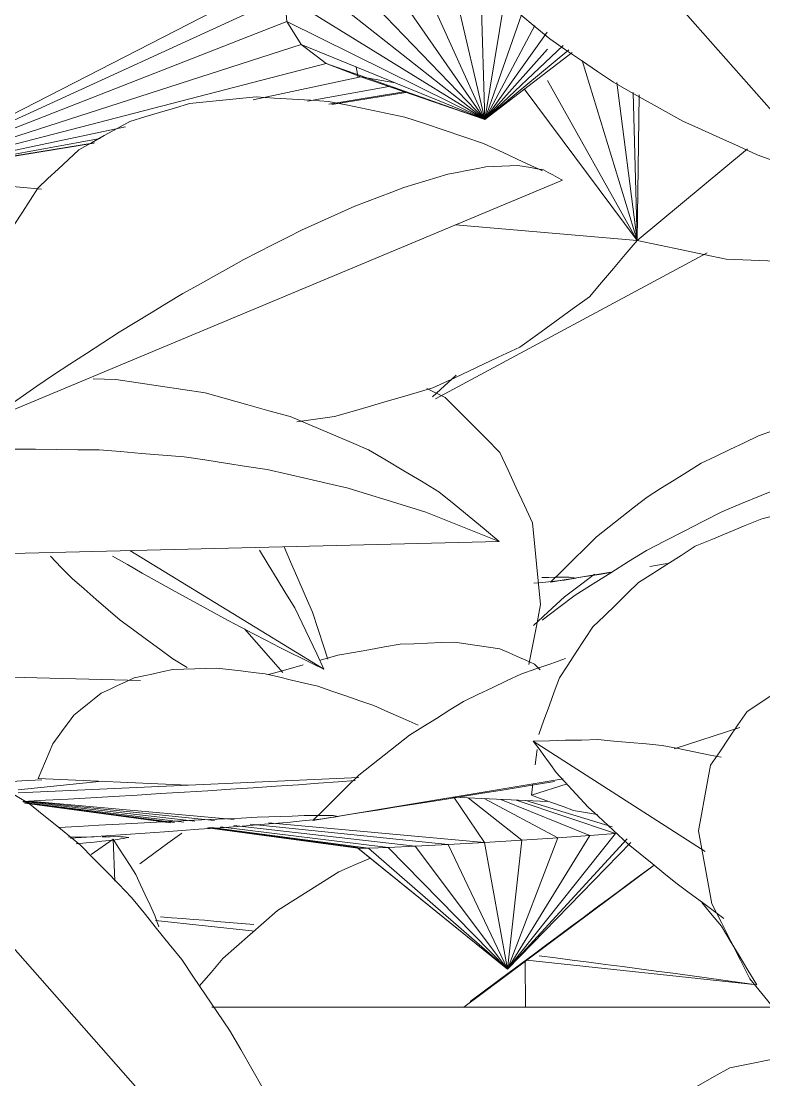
# Model space of a CAD drawing. Header units: metres. Extents: x 13.9 to 26.7, y -0.2 to 3.2.
# Drawn here: x 20.6943 to 20.7378, y 2.6385 to 2.7005 of the extents above; entities that cross this region are included whole.
import ezdxf

# ---------------------------------------------------------------- set-up
doc = ezdxf.new("R2010")
doc.units = ezdxf.units.M
for name, color, linetype, lineweight in [('Importações nas famílias', 10, 'Continuous', 5), ('Quadro estrutural', 7, 'Continuous', 5), ('Vegetação', 7, 'Continuous', 5)]:
    doc.layers.add(name, color=color, linetype=linetype, lineweight=lineweight)

# ---------------------------------------------------------------- blocks, each defined once
blk = doc.blocks.new('Tram - Tram-3151187-Corte 1')
at = {"layer": 'Quadro estrutural', "color": 10}
blk.add_line((20.73841, 2.642776), (20.705486, 2.642776), dxfattribs=at)
blk = doc.blocks.new('Planta_pergolado_12200 - plantas pergolado_skp_Component_12-V3753-Corte 1')
at = {"layer": 'Importações nas famílias'}
for p, q in [((20.756232, 2.672697), (20.757075, 2.672838)), ((20.757051, 2.67291), (20.756237, 2.672775)), ((20.731119, 2.668588), (20.732129, 2.668749)), ((20.728842, 2.668247), (20.7266, 2.667877)), ((20.726344, 2.667834), (20.725309, 2.667663))]:
    blk.add_line(p, q, dxfattribs=at)
at = {"layer": 'Importações nas famílias', "flags": 128}
for points in [[(20.747313, 2.678542), (20.746417, 2.678445), (20.745499, 2.678347), (20.744581, 2.678248)], [(20.744581, 2.678248), (20.74368, 2.678046), (20.742779, 2.677844), (20.741877, 2.677642), (20.740976, 2.67744)], [(20.740976, 2.67744), (20.740102, 2.677137), (20.739227, 2.676833), (20.738353, 2.67653), (20.737478, 2.676227)], [(20.737478, 2.676227), (20.73664, 2.675826), (20.735802, 2.675425), (20.734964, 2.675024), (20.734127, 2.674623)], [(20.734127, 2.674623), (20.733334, 2.674129), (20.732542, 2.673634), (20.73175, 2.67314), (20.730958, 2.672646)], [(20.730958, 2.672646), (20.730221, 2.672064), (20.729483, 2.671482), (20.728746, 2.670899), (20.728008, 2.670317)], [(20.728008, 2.670317), (20.727333, 2.669654), (20.726659, 2.66899), (20.725984, 2.668327), (20.725309, 2.667663)], [(20.725309, 2.667663), (20.726257, 2.667814), (20.727205, 2.667964), (20.728153, 2.668115), (20.728842, 2.668224)]]:
    blk.add_lwpolyline(points, dxfattribs=at)
blk = doc.blocks.new('Planta_pergolado_12200 - plantas pergolado_skp_Component_17-V3755-Corte 1')
at = {"layer": 'Importações nas famílias', "flags": 128}
for points in [[(20.724795, 2.667938), (20.725199, 2.667942), (20.725603, 2.667947), (20.726008, 2.667951), (20.726412, 2.667955)], [(20.726789, 2.667891), (20.726566, 2.667856), (20.726344, 2.667821), (20.726122, 2.667786), (20.725899, 2.66775)], [(20.726412, 2.667955), (20.726506, 2.667939), (20.7266, 2.667923), (20.726695, 2.667907), (20.726789, 2.667891)], [(20.725899, 2.66775), (20.725375, 2.667699), (20.724852, 2.667647), (20.724328, 2.667595)]]:
    blk.add_lwpolyline(points, dxfattribs=at)
blk = doc.blocks.new('Planta_pergolado_12200 - plantas pergolado_skp_Component_16-V3756-Corte 1')
for name in ['Planta_pergolado_12200 - plantas pergolado_skp_Component_12-V3753-Corte 1', 'Planta_pergolado_12200 - plantas pergolado_skp_Component_17-V3755-Corte 1']:
    blk.add_blockref(name, (0, 0))
blk = doc.blocks.new('Planta_pergolado_12200 - plantas pergolado_skp_-V3794-Corte 1')
blk.add_blockref('Planta_pergolado_12200 - plantas pergolado_skp_Component_16-V3756-Corte 1', (0, 0))
blk = doc.blocks.new('Planta_pergolado_12200 - plantas pergolado_skp_Component_12-V3892-Corte 1')
at = {"layer": 'Importações nas famílias'}
blk.add_line((20.720231, 2.642776), (20.73138, 2.651089), dxfattribs=at)
at = {"layer": 'Importações nas famílias', "flags": 128}
for points in [[(20.714773, 2.651502), (20.713908, 2.651127), (20.712931, 2.650704)], [(20.712931, 2.650704), (20.712032, 2.650137), (20.711133, 2.649569), (20.710234, 2.649001), (20.709334, 2.648433)], [(20.728631, 2.64907), (20.729285, 2.649555), (20.729939, 2.650039), (20.730593, 2.650523), (20.731247, 2.651007)], [(20.725838, 2.646999), (20.726536, 2.647517), (20.727234, 2.648035), (20.727932, 2.648553), (20.728631, 2.64907)], [(20.709334, 2.648433), (20.708534, 2.647733), (20.707733, 2.647034), (20.706932, 2.646334), (20.706131, 2.645634)], [(20.7229, 2.644817), (20.723634, 2.645362), (20.724369, 2.645908), (20.725103, 2.646454), (20.725838, 2.646999)], [(20.706131, 2.645634), (20.705448, 2.644819), (20.704764, 2.644005)], [(20.720611, 2.643114), (20.721374, 2.643682), (20.722137, 2.644249), (20.7229, 2.644817)]]:
    blk.add_lwpolyline(points, dxfattribs=at)
blk = doc.blocks.new('Planta_pergolado_12200 - plantas pergolado_skp_Component_12-V3893-Corte 1')
at = {"layer": 'Importações nas famílias'}
for p, q in [((20.702198, 2.647863), (20.708009, 2.64724)), ((20.724643, 2.645783), (20.725603, 2.645665)), ((20.723926, 2.645531), (20.737376, 2.644088))]:
    blk.add_line(p, q, dxfattribs=at)
at = {"layer": 'Importações nas famílias', "flags": 128}
for points in [[(20.703733, 2.652977), (20.702917, 2.652378), (20.702102, 2.65178), (20.701286, 2.651181)], [(20.735307, 2.647529), (20.734674, 2.648283), (20.734156, 2.648901)], [(20.702501, 2.648062), (20.703145, 2.648013), (20.703788, 2.647965), (20.704432, 2.647916), (20.705076, 2.647868)], [(20.705076, 2.647868), (20.705795, 2.647806), (20.706513, 2.647744), (20.707232, 2.647681), (20.707951, 2.647619)], [(20.737376, 2.644088), (20.736859, 2.644948), (20.736342, 2.645809), (20.735824, 2.646669), (20.735307, 2.647529)], [(20.725603, 2.645665), (20.726581, 2.645539), (20.727559, 2.645413), (20.728536, 2.645288), (20.729514, 2.645162)], [(20.729514, 2.645162), (20.730499, 2.64503), (20.731484, 2.644898), (20.732468, 2.644766), (20.733453, 2.644634)], [(20.733453, 2.644634), (20.734434, 2.644498), (20.735415, 2.644361), (20.736396, 2.644224), (20.737376, 2.644088)]]:
    blk.add_lwpolyline(points, dxfattribs=at)
blk = doc.blocks.new('Planta_pergolado_12200 - plantas pergolado_skp_Component_17-V3894-Corte 1')
at = {"layer": 'Importações nas famílias'}
for p, q in [((20.714092, 2.656227), (20.694173, 2.655332)), ((20.699079, 2.656004), (20.694173, 2.655506)), ((20.721451, 2.652425), (20.719648, 2.65507)), ((20.723641, 2.65256), (20.720501, 2.655032)), ((20.725742, 2.6527), (20.721437, 2.654989)), ((20.727611, 2.652834), (20.722396, 2.654946)), ((20.72912, 2.652955), (20.723292, 2.654905)), ((20.728919, 2.653348), (20.723859, 2.654879)), ((20.704493, 2.65367), (20.694431, 2.654813)), ((20.69449, 2.654772), (20.703848, 2.653615)), ((20.694535, 2.65474), (20.703316, 2.653588)), ((20.702795, 2.65363), (20.694549, 2.65473)), ((20.70308, 2.653577), (20.694556, 2.654725)), ((20.705644, 2.653703), (20.694593, 2.654834)), ((20.694865, 2.654848), (20.7068, 2.65376)), ((20.714047, 2.652099), (20.705242, 2.653285)), ((20.713992, 2.652135), (20.705324, 2.653292)), ((20.705477, 2.653305), (20.714667, 2.652099)), ((20.706004, 2.653348), (20.71581, 2.652135)), ((20.717398, 2.652205), (20.706775, 2.653411)), ((20.719322, 2.652304), (20.707731, 2.65349)), ((20.708803, 2.653578), (20.721451, 2.652425)), ((20.719322, 2.652304), (20.721451, 2.652425)), ((20.723641, 2.65256), (20.721451, 2.652425)), ((20.722803, 2.645002), (20.721451, 2.652425)), ((20.722803, 2.645002), (20.72912, 2.652955)), ((20.722803, 2.645002), (20.727611, 2.652834)), ((20.722803, 2.645002), (20.725742, 2.6527)), ((20.722803, 2.645002), (20.729791, 2.652643)), ((20.722803, 2.645002), (20.723641, 2.65256)), ((20.722803, 2.645002), (20.730006, 2.652429)), ((20.725742, 2.6527), (20.723641, 2.65256)), ((20.727611, 2.652834), (20.725742, 2.6527)), ((20.72912, 2.652955), (20.727611, 2.652834)), ((20.722803, 2.645002), (20.713992, 2.652135)), ((20.714047, 2.652099), (20.713992, 2.652135)), ((20.714172, 2.652099), (20.714047, 2.652099)), ((20.714047, 2.652099), (20.722803, 2.645002)), ((20.714172, 2.652099), (20.714667, 2.652099)), ((20.714667, 2.652099), (20.71581, 2.652135)), ((20.722803, 2.645002), (20.714667, 2.652099)), ((20.71581, 2.652135), (20.717398, 2.652205)), ((20.722803, 2.645002), (20.71581, 2.652135)), ((20.717398, 2.652205), (20.719322, 2.652304)), ((20.722803, 2.645002), (20.717398, 2.652205)), ((20.722803, 2.645002), (20.719322, 2.652304))]:
    blk.add_line(p, q, dxfattribs=at)
at = {"layer": 'Importações nas famílias', "flags": 128}
for points in [[(20.693197, 2.655946), (20.694378, 2.656023), (20.695559, 2.6561)], [(20.710574, 2.655805), (20.709248, 2.655716), (20.707923, 2.655628), (20.706597, 2.65554), (20.705271, 2.655452)], [(20.713888, 2.656047), (20.712881, 2.655973), (20.711728, 2.655889), (20.710574, 2.655805)], [(20.699733, 2.655113), (20.698408, 2.655039), (20.697082, 2.654965), (20.695757, 2.654891), (20.694432, 2.654817)], [(20.705271, 2.655452), (20.703887, 2.655367), (20.702502, 2.655282), (20.701118, 2.655198), (20.699733, 2.655113)]]:
    blk.add_lwpolyline(points, dxfattribs=at)
blk = doc.blocks.new('Planta_pergolado_12200 - plantas pergolado_skp_Component_16-V3895-Corte 1')
for name in ['Planta_pergolado_12200 - plantas pergolado_skp_Component_17-V3894-Corte 1', 'Planta_pergolado_12200 - plantas pergolado_skp_Component_12-V3893-Corte 1', 'Planta_pergolado_12200 - plantas pergolado_skp_Component_12-V3892-Corte 1']:
    blk.add_blockref(name, (0, 0))
blk = doc.blocks.new('Planta_pergolado_12200 - plantas pergolado_skp_Component_12-V1826-Corte 1')
at = {"layer": 'Importações nas famílias'}
for p, q in [((17.160491, 2.66436), (17.173855, 2.662152)), ((17.174111, 2.662109), (17.175145, 2.661938))]:
    blk.add_line(p, q, dxfattribs=at)
at = {"layer": 'Importações nas famílias', "flags": 128}
for points in [[(17.160353, 2.671412), (17.161228, 2.671108), (17.162102, 2.670805), (17.162977, 2.670502)], [(17.162977, 2.670502), (17.163815, 2.670101), (17.164653, 2.6697), (17.16549, 2.669299), (17.166328, 2.668898)], [(17.166328, 2.668898), (17.167121, 2.668404), (17.167913, 2.667909), (17.168705, 2.667415), (17.169497, 2.666921)], [(17.169497, 2.666921), (17.170234, 2.666339), (17.170972, 2.665757), (17.171709, 2.665174), (17.172447, 2.664592)], [(17.163131, 2.663861), (17.162071, 2.664033), (17.161012, 2.664205)], [(17.172447, 2.664592), (17.173121, 2.663929), (17.173796, 2.663265), (17.174471, 2.662602), (17.175145, 2.661938)], [(17.167317, 2.663186), (17.166271, 2.663355), (17.165224, 2.663523), (17.164178, 2.663692), (17.163131, 2.663861)], [(17.171354, 2.66254), (17.170345, 2.662701), (17.169336, 2.662863), (17.168326, 2.663024), (17.167317, 2.663186)], [(17.175145, 2.661938), (17.174198, 2.662089), (17.17325, 2.662239), (17.172302, 2.66239), (17.171354, 2.66254)]]:
    blk.add_lwpolyline(points, dxfattribs=at)
blk = doc.blocks.new('Planta_pergolado_12200 - plantas pergolado_skp_Component_12-V3896-Corte 1')
at = {"layer": 'Importações nas famílias'}
blk.add_line((20.734358, 2.651894), (20.724301, 2.658363), dxfattribs=at)
at = {"layer": 'Importações nas famílias', "flags": 128}
for points in [[(20.728073, 2.658442), (20.72713, 2.658422), (20.726187, 2.658403), (20.725244, 2.658383), (20.724301, 2.658363)], [(20.724301, 2.658363), (20.724638, 2.657904), (20.724974, 2.657445), (20.725311, 2.656986), (20.725647, 2.656527)], [(20.731845, 2.658104), (20.730902, 2.658189), (20.729959, 2.658273), (20.729016, 2.658358), (20.728073, 2.658442)], [(20.735291, 2.657411), (20.734643, 2.657542), (20.73371, 2.657729), (20.732777, 2.657917), (20.731845, 2.658104)], [(20.725647, 2.656527), (20.726115, 2.65602), (20.726582, 2.655513), (20.727049, 2.655005), (20.727516, 2.654498)], [(20.727516, 2.654498), (20.728103, 2.653955), (20.72869, 2.653411), (20.729277, 2.652868), (20.729864, 2.652324)], [(20.729864, 2.652324), (20.730557, 2.651757), (20.73125, 2.65119), (20.731942, 2.650623), (20.732635, 2.650056)], [(20.732635, 2.650056), (20.733418, 2.649479), (20.7342, 2.648901), (20.734982, 2.648324), (20.735451, 2.647978)]]:
    blk.add_lwpolyline(points, dxfattribs=at)
blk = doc.blocks.new('Planta_pergolado_12200 - plantas pergolado_skp_Component_12-V3899-Corte 1')
at = {"layer": 'Importações nas famílias'}
for p, q in [((20.699818, 2.650161), (20.699729, 2.652615)), ((20.702392, 2.647482), (20.702163, 2.648157)), ((20.701172, 2.613159), (20.700589, 2.629098))]:
    blk.add_line(p, q, dxfattribs=at)
at = {"layer": 'Importações nas famílias', "flags": 128}
for points in [[(20.699729, 2.652615), (20.699085, 2.652171), (20.698441, 2.651727)], [(20.701043, 2.650552), (20.700714, 2.651068), (20.700386, 2.651584), (20.700057, 2.652099), (20.699729, 2.652615)], [(20.702163, 2.648157), (20.701883, 2.648756), (20.701603, 2.649355), (20.701323, 2.649953), (20.701043, 2.650552)], [(20.691325, 2.637328), (20.691292, 2.6364), (20.691258, 2.635473)], [(20.691258, 2.635473), (20.691361, 2.634507), (20.691464, 2.633541), (20.691567, 2.632575), (20.69167, 2.631609)], [(20.69167, 2.631609), (20.691907, 2.630627), (20.692145, 2.629645), (20.692382, 2.628663), (20.69262, 2.627681)], [(20.69262, 2.627681), (20.692986, 2.626707), (20.693352, 2.625732), (20.693718, 2.624757), (20.694085, 2.623783)], [(20.703836, 2.624697), (20.703949, 2.625651), (20.704061, 2.626604)], [(20.703162, 2.620839), (20.703331, 2.621804), (20.703499, 2.622768), (20.703668, 2.623733), (20.703836, 2.624697)], [(20.694085, 2.623783), (20.694571, 2.622838), (20.695057, 2.621894), (20.695544, 2.620949), (20.69603, 2.620005)], [(20.702271, 2.616979), (20.702493, 2.617944), (20.702716, 2.618909), (20.702939, 2.619874), (20.703162, 2.620839)], [(20.69603, 2.620005), (20.696626, 2.619112), (20.697221, 2.61822), (20.697816, 2.617328), (20.698411, 2.616435)], [(20.698411, 2.616435), (20.699101, 2.615616), (20.699792, 2.614797), (20.700482, 2.613978), (20.701172, 2.613159)], [(20.701172, 2.613159), (20.701447, 2.614114), (20.701721, 2.615069), (20.701996, 2.616024), (20.702271, 2.616979)]]:
    blk.add_lwpolyline(points, dxfattribs=at)
blk = doc.blocks.new('Planta_pergolado_12200 - plantas pergolado_skp_Component_17-V3900-Corte 1')
at = {"layer": 'Importações nas famílias'}
for p, q in [((20.698155, 2.652736), (20.697108, 2.652761)), ((20.697209, 2.652669), (20.698155, 2.652736)), ((20.698138, 2.652401), (20.697554, 2.652351)), ((20.698155, 2.652736), (20.698618, 2.652744))]:
    blk.add_line(p, q, dxfattribs=at)
at = {"layer": 'Importações nas famílias', "flags": 128}
for points in [[(20.700069, 2.653499), (20.701164, 2.653557), (20.70226, 2.653614), (20.703355, 2.653672), (20.704451, 2.65373)], [(20.704451, 2.65373), (20.705374, 2.653772), (20.706296, 2.653814), (20.707219, 2.653856), (20.708142, 2.653899)], [(20.708142, 2.653899), (20.708829, 2.653923), (20.709516, 2.653947), (20.710203, 2.653971), (20.71089, 2.653995)], [(20.711994, 2.653807), (20.71147, 2.653755), (20.710947, 2.653703), (20.710423, 2.653651), (20.709899, 2.6536)], [(20.71089, 2.653995), (20.711294, 2.653999), (20.711698, 2.654003), (20.712103, 2.654007), (20.712507, 2.654011)], [(20.712884, 2.653947), (20.712661, 2.653912), (20.712439, 2.653877), (20.712216, 2.653842), (20.711994, 2.653807)], [(20.712507, 2.654011), (20.712601, 2.653995), (20.712695, 2.653979), (20.712789, 2.653963), (20.712884, 2.653947)], [(20.696528, 2.653294), (20.697681, 2.653361), (20.698875, 2.65343), (20.700069, 2.653499)], [(20.702735, 2.653046), (20.70159, 2.652968), (20.700445, 2.652891), (20.6993, 2.652814), (20.698155, 2.652736)], [(20.706741, 2.65334), (20.705739, 2.653266), (20.704738, 2.653193), (20.703737, 2.653119), (20.702735, 2.653046)], [(20.709899, 2.6536), (20.709109, 2.653535), (20.70832, 2.65347), (20.70753, 2.653405), (20.706741, 2.65334)], [(20.700001, 2.652595), (20.699535, 2.652547), (20.699069, 2.652498), (20.698604, 2.652449), (20.698138, 2.652401)], [(20.699082, 2.652753), (20.699546, 2.652761), (20.70001, 2.652769)], [(20.700639, 2.652721), (20.70048, 2.652689), (20.70032, 2.652658), (20.70016, 2.652627), (20.700001, 2.652595)], [(20.70001, 2.652769), (20.700167, 2.652757), (20.700324, 2.652745), (20.700482, 2.652733), (20.700639, 2.652721)]]:
    blk.add_lwpolyline(points, dxfattribs=at)
blk = doc.blocks.new('Planta_pergolado_12200 - plantas pergolado_skp_Component_16-V3901-Corte 1')
at = {"extrusion": (0, 0, -1), "zscale": -0.9999999999999997}
blk.add_blockref('Planta_pergolado_12200 - plantas pergolado_skp_Component_12-V1826-Corte 1', (-37.88655, -0.008219), dxfattribs=at)
for name in ['Planta_pergolado_12200 - plantas pergolado_skp_Component_12-V3896-Corte 1', 'Planta_pergolado_12200 - plantas pergolado_skp_Component_17-V3900-Corte 1', 'Planta_pergolado_12200 - plantas pergolado_skp_Component_12-V3899-Corte 1']:
    blk.add_blockref(name, (0, 0))
blk = doc.blocks.new('Planta_pergolado_12200 - plantas pergolado_skp_Component_12-V1866-Corte 1')
at = {"layer": 'Importações nas famílias'}
for p, q in [((17.200528, 2.686717), (17.207263, 2.690839)), ((17.174492, 2.670781), (17.185852, 2.677734))]:
    blk.add_line(p, q, dxfattribs=at)
at = {"layer": 'Importações nas famílias', "flags": 128}
for points in [[(17.204603, 2.693879), (17.205593, 2.693954), (17.206582, 2.694029), (17.207572, 2.694104)], [(17.200698, 2.693164), (17.201674, 2.693342), (17.202651, 2.693521), (17.203627, 2.6937), (17.204603, 2.693879)], [(17.208951, 2.691425), (17.208286, 2.690951), (17.20762, 2.690477)], [(17.20762, 2.690477), (17.206866, 2.689962), (17.206112, 2.689447), (17.205358, 2.688931), (17.204603, 2.688416)], [(17.204603, 2.688416), (17.203778, 2.687872), (17.202953, 2.687328), (17.202128, 2.686783)], [(17.176197, 2.67437), (17.176715, 2.675217), (17.177233, 2.676065), (17.177751, 2.676913), (17.178269, 2.67776)], [(17.186871, 2.677406), (17.185998, 2.676911), (17.185125, 2.676416), (17.184253, 2.675921), (17.18338, 2.675426)], [(17.18338, 2.675426), (17.182561, 2.674978), (17.181741, 2.67453), (17.180922, 2.674082), (17.180103, 2.673635)], [(17.174492, 2.670781), (17.174918, 2.671678), (17.175344, 2.672575), (17.17577, 2.673472), (17.176197, 2.67437)], [(17.180103, 2.673635), (17.179356, 2.673244), (17.17861, 2.672854), (17.177863, 2.672464), (17.177117, 2.672074)], [(17.177117, 2.672074), (17.17646, 2.671751), (17.175804, 2.671427), (17.175148, 2.671104), (17.174492, 2.670781)]]:
    blk.add_lwpolyline(points, dxfattribs=at)
blk = doc.blocks.new('Planta_pergolado_12200 - plantas pergolado_skp_Component_16-V3926-Corte 1')
at = {"extrusion": (0, 0, -1), "zscale": -0.9999999999999996}
blk.add_blockref('Planta_pergolado_12200 - plantas pergolado_skp_Component_12-V1866-Corte 1', (-37.88655, -0.008219), dxfattribs=at)
blk = doc.blocks.new('Planta_pergolado_12200 - plantas pergolado_skp_Component_12-V3946-Corte 1')
at = {"layer": 'Importações nas famílias'}
for p, q in [((20.71286, 2.663388), (20.711849, 2.663104)), ((20.724712, 2.66252), (20.724369, 2.662865)), ((20.695368, 2.656191), (20.695336, 2.656174)), ((20.695336, 2.656174), (20.704083, 2.655777)), ((20.719593, 2.655073), (20.725132, 2.654821))]:
    blk.add_line(p, q, dxfattribs=at)
at = {"layer": 'Importações nas famílias', "flags": 128}
for points in [[(20.719704, 2.664152), (20.718907, 2.664121), (20.718111, 2.664089), (20.717315, 2.664058), (20.716519, 2.664026)], [(20.722341, 2.663762), (20.721682, 2.66386), (20.721023, 2.663957), (20.720363, 2.664055), (20.719704, 2.664152)], [(20.716519, 2.664026), (20.715604, 2.663867), (20.714689, 2.663707), (20.713775, 2.663547), (20.71286, 2.663388)], [(20.724369, 2.662865), (20.723862, 2.663089), (20.723355, 2.663314), (20.722848, 2.663538), (20.722341, 2.663762)], [(20.700956, 2.662055), (20.701522, 2.662178), (20.702088, 2.662301), (20.702654, 2.662424), (20.70322, 2.662547)], [(20.70322, 2.662547), (20.703862, 2.662567), (20.704503, 2.662588), (20.705144, 2.662608), (20.705785, 2.662629)], [(20.705785, 2.662629), (20.706493, 2.662547), (20.707202, 2.662465), (20.707911, 2.662383), (20.70862, 2.662301)], [(20.70862, 2.662301), (20.709388, 2.662118), (20.710157, 2.661934), (20.710925, 2.661751), (20.711694, 2.661568)], [(20.710838, 2.662819), (20.709826, 2.662535), (20.708815, 2.662251)], [(20.699015, 2.66116), (20.6995, 2.661384), (20.699985, 2.661607), (20.70047, 2.661831), (20.700956, 2.662055)], [(20.697421, 2.659871), (20.697819, 2.660193), (20.698218, 2.660516), (20.698616, 2.660838), (20.699015, 2.66116)], [(20.711694, 2.661568), (20.712514, 2.661284), (20.713333, 2.661001), (20.714153, 2.660718), (20.714973, 2.660435)], [(20.714973, 2.660435), (20.715835, 2.660056), (20.716697, 2.659677), (20.717559, 2.659297)], [(20.69619, 2.658203), (20.696498, 2.65862), (20.696805, 2.659037), (20.697113, 2.659454), (20.697421, 2.659871)], [(20.695336, 2.656174), (20.69555, 2.656681), (20.695763, 2.657189), (20.695976, 2.657696), (20.69619, 2.658203)]]:
    blk.add_lwpolyline(points, dxfattribs=at)
blk = doc.blocks.new('Planta_pergolado_12200 - plantas pergolado_skp_Component_12-V3947-Corte 1')
at = {"layer": 'Importações nas famílias'}
blk.add_line((20.692318, 2.677101), (20.726005, 2.6912), dxfattribs=at)
at = {"layer": 'Importações nas famílias', "flags": 128}
for points in [[(20.708089, 2.69607), (20.707113, 2.695972), (20.706136, 2.695874), (20.705159, 2.695775), (20.704182, 2.695677)], [(20.712327, 2.695804), (20.711268, 2.695871), (20.710208, 2.695937), (20.709149, 2.696003), (20.708089, 2.69607)], [(20.716796, 2.694888), (20.715679, 2.695117), (20.714562, 2.695346), (20.713445, 2.695575), (20.712327, 2.695804)], [(20.704182, 2.695677), (20.703311, 2.695417), (20.702439, 2.695157), (20.701568, 2.694896), (20.700697, 2.694636)], [(20.700697, 2.694636), (20.699951, 2.69422), (20.699206, 2.693804), (20.698461, 2.693387), (20.697715, 2.692971)], [(20.721391, 2.69334), (20.720242, 2.693727), (20.719094, 2.694114), (20.717945, 2.694501), (20.716796, 2.694888)], [(20.724851, 2.691735), (20.723698, 2.69227), (20.722545, 2.692805), (20.721391, 2.69334)], [(20.697715, 2.692971), (20.697113, 2.692408), (20.696511, 2.691846), (20.69591, 2.691283), (20.695308, 2.69072)], [(20.721525, 2.691969), (20.721994, 2.69199), (20.722463, 2.692012), (20.722932, 2.692033), (20.7234, 2.692055)], [(20.7234, 2.692055), (20.723775, 2.691991), (20.72415, 2.691926), (20.724524, 2.691862), (20.724899, 2.691798)], [(20.716734, 2.690773), (20.717375, 2.690964), (20.718015, 2.691156), (20.718655, 2.691348), (20.719295, 2.69154)], [(20.719295, 2.69154), (20.719853, 2.691647), (20.72041, 2.691754), (20.720968, 2.691861), (20.721525, 2.691969)], [(20.724899, 2.691798), (20.725175, 2.691648), (20.725452, 2.691499), (20.725728, 2.691349), (20.726005, 2.6912)], [(20.695308, 2.69072), (20.694863, 2.690025), (20.694419, 2.689329), (20.693975, 2.688633), (20.69353, 2.687938)], [(20.713872, 2.689677), (20.714587, 2.689951), (20.715303, 2.690225), (20.716019, 2.690499), (20.716734, 2.690773)], [(20.710738, 2.688263), (20.711522, 2.688617), (20.712305, 2.68897), (20.713088, 2.689323), (20.713872, 2.689677)], [(20.69353, 2.687938), (20.693254, 2.687125), (20.692978, 2.686313), (20.692701, 2.6855), (20.692425, 2.684688)], [(20.707369, 2.686548), (20.708212, 2.686977), (20.709054, 2.687406), (20.709896, 2.687835), (20.710738, 2.688263)], [(20.703803, 2.684551), (20.704694, 2.68505), (20.705586, 2.68555), (20.706478, 2.686049), (20.707369, 2.686548)], [(20.692425, 2.684688), (20.692323, 2.683778), (20.692221, 2.682867), (20.69212, 2.681957), (20.692018, 2.681047)], [(20.700077, 2.682294), (20.701009, 2.682858), (20.70194, 2.683422), (20.702871, 2.683987), (20.703803, 2.684551)], [(20.696235, 2.679801), (20.697195, 2.680424), (20.698156, 2.681047), (20.699117, 2.681671), (20.700077, 2.682294)], [(20.692018, 2.681047), (20.692093, 2.680061), (20.692168, 2.679074), (20.692243, 2.678088), (20.692318, 2.677101)], [(20.692318, 2.677101), (20.693297, 2.677776), (20.694276, 2.678451), (20.695256, 2.679126), (20.696235, 2.679801)]]:
    blk.add_lwpolyline(points, dxfattribs=at)
blk = doc.blocks.new('Planta_pergolado_12200 - plantas pergolado_skp_Component_12-V1904-Corte 1')
at = {"layer": 'Importações nas famílias'}
for p, q in [((17.186663, 2.687741), (17.188003, 2.687785)), ((17.214614, 2.677027), (17.164234, 2.678266))]:
    blk.add_line(p, q, dxfattribs=at)
at = {"layer": 'Importações nas famílias', "flags": 128}
for points in [[(17.181439, 2.686954), (17.182745, 2.68715), (17.184051, 2.687347), (17.185357, 2.687544), (17.186663, 2.687741)], [(17.176472, 2.685574), (17.177714, 2.685919), (17.178955, 2.686264), (17.180197, 2.686609), (17.181439, 2.686954)], [(17.171879, 2.683633), (17.173027, 2.684118), (17.174175, 2.684604), (17.175324, 2.685089), (17.176472, 2.685574)], [(17.167767, 2.681178), (17.168795, 2.681792), (17.169823, 2.682406), (17.170851, 2.68302), (17.171879, 2.683633)], [(17.187638, 2.683622), (17.186399, 2.683522), (17.18516, 2.683421), (17.18392, 2.683321), (17.182681, 2.68322)], [(17.192624, 2.683675), (17.191378, 2.683662), (17.190131, 2.683649), (17.188885, 2.683635), (17.187638, 2.683622)], [(17.182681, 2.68322), (17.181463, 2.683034), (17.180245, 2.682847), (17.179027, 2.68266), (17.177809, 2.682473)], [(17.177809, 2.682473), (17.176626, 2.682203), (17.175443, 2.681932), (17.174259, 2.681661), (17.173076, 2.68139)], [(17.164234, 2.678266), (17.165117, 2.678994), (17.166001, 2.679722), (17.166884, 2.68045), (17.167767, 2.681178)], [(17.173076, 2.68139), (17.17194, 2.681038), (17.170805, 2.680686), (17.169669, 2.680334), (17.168534, 2.679982)], [(17.168534, 2.679982), (17.167459, 2.679553), (17.166384, 2.679124), (17.165309, 2.678695), (17.164234, 2.678266)]]:
    blk.add_lwpolyline(points, dxfattribs=at)
blk = doc.blocks.new('Planta_pergolado_12200 - plantas pergolado_skp_Component_17-V3949-Corte 1')
at = {"layer": 'Importações nas famílias'}
for p, q in [((20.721473, 2.694741), (20.715734, 2.707418)), ((20.721473, 2.694741), (20.713437, 2.706339)), ((20.721473, 2.694741), (20.718982, 2.705398)), ((20.7116, 2.70501), (20.721473, 2.694741)), ((20.710348, 2.703523), (20.686781, 2.691431)), ((20.721473, 2.694741), (20.710348, 2.703523)), ((20.721473, 2.694741), (20.721216, 2.703279)), ((20.686781, 2.691431), (20.709765, 2.701977)), ((20.721473, 2.694741), (20.709765, 2.701977)), ((20.709765, 2.701977), (20.709892, 2.700479)), ((20.721473, 2.694741), (20.722616, 2.701752)), ((20.721473, 2.694741), (20.723613, 2.700867)), ((20.686781, 2.691431), (20.709892, 2.700479)), ((20.721473, 2.694741), (20.709892, 2.700479)), ((20.709892, 2.700479), (20.71072, 2.699131)), ((20.721473, 2.694741), (20.724401, 2.700249)), ((20.721473, 2.694741), (20.725118, 2.699866)), ((20.686781, 2.691431), (20.71072, 2.699131)), ((20.71072, 2.699131), (20.721473, 2.694741)), ((20.71072, 2.699131), (20.711602, 2.698467)), ((20.721473, 2.694741), (20.72606, 2.699084)), ((20.721473, 2.694741), (20.725132, 2.698864)), ((20.711602, 2.698467), (20.712192, 2.698024)), ((20.721473, 2.694741), (20.726381, 2.698816)), ((20.721473, 2.694741), (20.72657, 2.69866)), ((20.686781, 2.691431), (20.712192, 2.698024)), ((20.721473, 2.694741), (20.712192, 2.698024)), ((20.712192, 2.698024), (20.714208, 2.697234)), ((20.727165, 2.698195), (20.730375, 2.687669)), ((20.70791, 2.695901), (20.714208, 2.697234)), ((20.714208, 2.697234), (20.721473, 2.694741)), ((20.714208, 2.697234), (20.716217, 2.696887)), ((20.725132, 2.69702), (20.730375, 2.687669)), ((20.711097, 2.695817), (20.715844, 2.696673)), ((20.723764, 2.696538), (20.730375, 2.687669)), ((20.729191, 2.69692), (20.730375, 2.687669)), ((20.712341, 2.695648), (20.716724, 2.696371)), ((20.712508, 2.695625), (20.716839, 2.696331)), ((20.730375, 2.687669), (20.73015, 2.696328)), ((20.730375, 2.687669), (20.730491, 2.696188)), ((20.686781, 2.691431), (20.700444, 2.694321)), ((20.686781, 2.691431), (20.698965, 2.693628)), ((20.686781, 2.691431), (20.698631, 2.693386)), ((20.686781, 2.691431), (20.69859, 2.693356)), ((20.736831, 2.693019), (20.730375, 2.687669)), ((20.686781, 2.691431), (20.695538, 2.690675)), ((20.719758, 2.688585), (20.730375, 2.687669))]:
    blk.add_line(p, q, dxfattribs=at)
at = {"layer": 'Importações nas famílias', "flags": 128}
for points in [[(20.727598, 2.68437), (20.728292, 2.685195), (20.728987, 2.68602), (20.729681, 2.686844), (20.730375, 2.687669)], [(20.730375, 2.687669), (20.731681, 2.687394), (20.732986, 2.687119), (20.734291, 2.686844), (20.735596, 2.686568)], [(20.735596, 2.686568), (20.737055, 2.686512), (20.738513, 2.686457), (20.739972, 2.686401), (20.74143, 2.686345)], [(20.723524, 2.681424), (20.724543, 2.682161), (20.725561, 2.682897), (20.726579, 2.683634), (20.727598, 2.68437)], [(20.718432, 2.679032), (20.719705, 2.67963), (20.720978, 2.680228), (20.722251, 2.680826), (20.723524, 2.681424)], [(20.712668, 2.677356), (20.714109, 2.677775), (20.71555, 2.678194), (20.716991, 2.678613), (20.718432, 2.679032)], [(20.710464, 2.677048), (20.711157, 2.677145), (20.712668, 2.677356)]]:
    blk.add_lwpolyline(points, dxfattribs=at)
blk = doc.blocks.new('Planta_pergolado_12200 - plantas pergolado_skp_Component_16-V3950-Corte 1')
for name in ['Planta_pergolado_12200 - plantas pergolado_skp_Component_17-V3949-Corte 1', 'Planta_pergolado_12200 - plantas pergolado_skp_Component_12-V3947-Corte 1', 'Planta_pergolado_12200 - plantas pergolado_skp_Component_12-V3946-Corte 1']:
    blk.add_blockref(name, (0, 0))
at = {"extrusion": (0, 0, -1), "zscale": -0.9999999999999996}
blk.add_blockref('Planta_pergolado_12200 - plantas pergolado_skp_Component_12-V1904-Corte 1', (-37.88655, -0.008219), dxfattribs=at)
blk = doc.blocks.new('Planta_pergolado_12200 - plantas pergolado_skp_-V3962-Corte 1')
blk.add_blockref('Planta_pergolado_12200 - plantas pergolado_skp_Component_16-V3950-Corte 1', (0, 0))
blk = doc.blocks.new('Planta_pergolado_12200 - plantas pergolado_skp_-V3963-Corte 1')
for name in ['Planta_pergolado_12200 - plantas pergolado_skp_-V3962-Corte 1', 'Planta_pergolado_12200 - plantas pergolado_skp_Component_16-V3926-Corte 1', 'Planta_pergolado_12200 - plantas pergolado_skp_Component_16-V3895-Corte 1', 'Planta_pergolado_12200 - plantas pergolado_skp_Component_16-V3901-Corte 1']:
    blk.add_blockref(name, (0, 0))
blk = doc.blocks.new('Planta_pergolado_12200 - plantas pergolado_skp_Component_12-V4007-Corte 1')
at = {"layer": 'Importações nas famílias'}
blk.add_line((20.713937, 2.697817), (20.714058, 2.697202), dxfattribs=at)
blk = doc.blocks.new('Planta_pergolado_12200 - plantas pergolado_skp_Component_12-V1995-Corte 1')
at = {"layer": 'Importações nas famílias'}
for p, q in [((17.176893, 2.670601), (17.179141, 2.673151)), ((17.182505, 2.670886), (17.183333, 2.671395))]:
    blk.add_line(p, q, dxfattribs=at)
at = {"layer": 'Importações nas famílias', "flags": 128}
for points in [[(17.176821, 2.677956), (17.176445, 2.67708), (17.176021, 2.676094), (17.175597, 2.675108), (17.175174, 2.674122)], [(17.189235, 2.676095), (17.189866, 2.676748), (17.190497, 2.677401)], [(17.186416, 2.673649), (17.18712, 2.67426), (17.187825, 2.674872), (17.18853, 2.675484), (17.189235, 2.676095)], [(17.175174, 2.674122), (17.174837, 2.673111), (17.1745, 2.672099), (17.174258, 2.671373)], [(17.183333, 2.671395), (17.184104, 2.671958), (17.184874, 2.672522), (17.185645, 2.673085), (17.186416, 2.673649)]]:
    blk.add_lwpolyline(points, dxfattribs=at)
blk = doc.blocks.new('Planta_pergolado_12200 - plantas pergolado_skp_Component_16-V4009-Corte 1')
blk.add_blockref('Planta_pergolado_12200 - plantas pergolado_skp_Component_12-V4007-Corte 1', (0, 0))
at = {"extrusion": (0, 0, -1), "zscale": -1}
blk.add_blockref('Planta_pergolado_12200 - plantas pergolado_skp_Component_12-V1995-Corte 1', (-37.88655, -0.008219), dxfattribs=at)
blk = doc.blocks.new('Planta_pergolado_12200 - plantas pergolado_skp_-V4051-Corte 1')
blk.add_blockref('Planta_pergolado_12200 - plantas pergolado_skp_Component_16-V4009-Corte 1', (0, 0))
blk = doc.blocks.new('Planta_pergolado_12200 - plantas pergolado_skp_-V4052-Corte 1')
for name in ['Planta_pergolado_12200 - plantas pergolado_skp_-V3963-Corte 1', 'Planta_pergolado_12200 - plantas pergolado_skp_-V4051-Corte 1', 'Planta_pergolado_12200 - plantas pergolado_skp_-V3794-Corte 1']:
    blk.add_blockref(name, (0, 0))
blk = doc.blocks.new('Planta_pergolado_12200 - plantas pergolado_skp_Component_17-V4313-Corte 1')
at = {"layer": 'Importações nas famílias'}
for p, q in [((20.719142, 2.678475), (20.718067, 2.678997)), ((20.682654, 2.662402), (20.701318, 2.661897)), ((20.723838, 2.645466), (20.723855, 2.642776))]:
    blk.add_line(p, q, dxfattribs=at)
at = {"layer": 'Importações nas famílias', "flags": 128}
for points in [[(20.722355, 2.675258), (20.721552, 2.676062), (20.720748, 2.676866), (20.719945, 2.677671), (20.719142, 2.678475)], [(20.724263, 2.671126), (20.723786, 2.672159), (20.723309, 2.673192), (20.722832, 2.674225), (20.722355, 2.675258)], [(20.724735, 2.666361), (20.724617, 2.667552), (20.724499, 2.668744), (20.724381, 2.669935), (20.724263, 2.671126)], [(20.724046, 2.662851), (20.724237, 2.663825), (20.724486, 2.665093), (20.724735, 2.666361)]]:
    blk.add_lwpolyline(points, dxfattribs=at)
blk = doc.blocks.new('Planta_pergolado_12200 - plantas pergolado_skp_Component_16-V4314-Corte 1')
blk.add_blockref('Planta_pergolado_12200 - plantas pergolado_skp_Component_17-V4313-Corte 1', (0, 0))
blk = doc.blocks.new('Planta_pergolado_12200 - plantas pergolado_skp_Component_12-V2455-Corte 1')
at = {"layer": 'Importações nas famílias'}
blk.add_line((17.168143, 2.686738), (17.166758, 2.688002), dxfattribs=at)
blk = doc.blocks.new('Planta_pergolado_12200 - plantas pergolado_skp_Component_12-V4323-Corte 1')
at = {"layer": 'Importações nas famílias', "flags": 128}
for points in [[(20.745771, 2.676261), (20.745183, 2.676162), (20.744249, 2.676004), (20.743314, 2.675846), (20.74238, 2.675688)], [(20.74238, 2.675688), (20.741389, 2.675361), (20.740399, 2.675035)], [(20.739938, 2.67368), (20.741127, 2.674054), (20.742316, 2.674429), (20.743505, 2.674803), (20.744694, 2.675177)], [(20.73533, 2.671788), (20.736482, 2.672261), (20.737634, 2.672734), (20.738786, 2.673207), (20.739938, 2.67368)], [(20.730922, 2.669521), (20.732024, 2.670088), (20.733126, 2.670655), (20.734228, 2.671221), (20.73533, 2.671788)], [(20.726762, 2.666906), (20.727802, 2.66756), (20.728842, 2.668214), (20.729882, 2.668868), (20.730922, 2.669521)], [(20.727884, 2.668124), (20.727149, 2.667566), (20.726133, 2.666794)], [(20.726133, 2.666794), (20.725156, 2.665906), (20.724307, 2.665134)], [(20.724829, 2.665438), (20.725796, 2.666172), (20.726762, 2.666906)]]:
    blk.add_lwpolyline(points, dxfattribs=at)
blk = doc.blocks.new('Planta_pergolado_12200 - plantas pergolado_skp_Component_17-V2457-Corte 1')
at = {"layer": 'Importações nas famílias'}
blk.add_line((17.16796, 2.686608), (17.152082, 2.69516), dxfattribs=at)
blk = doc.blocks.new('Planta_pergolado_12200 - plantas pergolado_skp_Component_16-V4324-Corte 1')
at = {"extrusion": (0, 0, -1)}
for name, zscale in [('Planta_pergolado_12200 - plantas pergolado_skp_Component_17-V2457-Corte 1', -0.9999999999999994), ('Planta_pergolado_12200 - plantas pergolado_skp_Component_12-V2455-Corte 1', -1)]:
    blk.add_blockref(name, (-37.88655, -0.008219), dxfattribs=dict(at, zscale=zscale))
blk.add_blockref('Planta_pergolado_12200 - plantas pergolado_skp_Component_12-V4323-Corte 1', (0, 0))
blk = doc.blocks.new('Planta_pergolado_12200 - plantas pergolado_skp_-V4325-Corte 1')
for name in ['Planta_pergolado_12200 - plantas pergolado_skp_Component_16-V4324-Corte 1', 'Planta_pergolado_12200 - plantas pergolado_skp_Component_16-V4314-Corte 1']:
    blk.add_blockref(name, (0, 0))
blk = doc.blocks.new('Planta_pergolado_12200 - plantas pergolado_skp_-V4326-Corte 1')
blk.add_blockref('Planta_pergolado_12200 - plantas pergolado_skp_-V4325-Corte 1', (0, 0))
blk = doc.blocks.new('Planta_pergolado_12200 - plantas pergolado_skp_Component_12-V2544-Corte 1')
at = {"layer": 'Importações nas famílias'}
for p, q in [((17.129624, 2.680389), (17.130347, 2.680484)), ((17.131069, 2.67357), (17.119367, 2.677373)), ((17.154005, 2.666117), (17.150168, 2.667364)), ((17.162028, 2.666081), (17.162134, 2.665189)), ((17.162345, 2.663407), (17.160261, 2.664084)), ((17.162267, 2.664067), (17.162345, 2.663407))]:
    blk.add_line(p, q, dxfattribs=at)
at = {"layer": 'Importações nas famílias', "flags": 128}
for points in [[(17.124448, 2.67915), (17.125742, 2.67946), (17.127036, 2.679769), (17.12833, 2.680079), (17.129624, 2.680389)], [(17.142669, 2.680852), (17.143332, 2.680783), (17.144517, 2.680659)], [(17.144517, 2.680659), (17.145608, 2.680393), (17.146699, 2.680126), (17.14779, 2.679859), (17.148881, 2.679593)], [(17.119367, 2.677373), (17.120637, 2.677817), (17.121907, 2.678261), (17.123177, 2.678705), (17.124448, 2.67915)], [(17.148881, 2.679593), (17.149852, 2.679189), (17.150824, 2.678785), (17.151796, 2.678382), (17.152767, 2.677978)], [(17.152767, 2.677978), (17.153596, 2.677447), (17.154426, 2.676916), (17.155255, 2.676385), (17.156085, 2.675854)], [(17.123318, 2.674405), (17.12233, 2.675147), (17.121343, 2.675889), (17.120355, 2.676631), (17.119367, 2.677373)], [(17.156085, 2.675854), (17.156752, 2.675208), (17.15742, 2.674562), (17.158088, 2.673916), (17.158755, 2.673269)], [(17.127348, 2.671692), (17.126341, 2.672371), (17.125333, 2.673049), (17.124326, 2.673727), (17.123318, 2.674405)], [(17.158755, 2.673269), (17.159246, 2.672523), (17.159736, 2.671777), (17.160226, 2.671031), (17.160717, 2.670285)], [(17.129381, 2.670478), (17.128364, 2.671085), (17.127348, 2.671692)], [(17.160717, 2.670285), (17.161018, 2.669457), (17.16132, 2.668629), (17.161621, 2.6678), (17.161923, 2.666972)], [(17.162345, 2.663407), (17.161731, 2.663186), (17.161117, 2.662964), (17.160502, 2.662743), (17.159888, 2.662522)], [(17.159888, 2.662522), (17.159192, 2.662397), (17.158496, 2.662272)]]:
    blk.add_lwpolyline(points, dxfattribs=at)
blk = doc.blocks.new('Planta_pergolado_12200 - plantas pergolado_skp_Component_12-V4380-Corte 1')
at = {"layer": 'Importações nas famílias'}
blk.add_line((20.721988, 2.713678), (20.741963, 2.691046), dxfattribs=at)
at = {"layer": 'Importações nas famílias', "flags": 128}
for points in [[(20.724565, 2.721239), (20.72382, 2.721844), (20.723075, 2.722448), (20.72233, 2.723053)], [(20.727555, 2.718173), (20.726808, 2.718939), (20.72606, 2.719706), (20.725313, 2.720472), (20.724565, 2.721239)], [(20.730485, 2.714532), (20.729752, 2.715442), (20.72902, 2.716352), (20.728287, 2.717263), (20.727555, 2.718173)], [(20.733286, 2.710402), (20.732585, 2.711434), (20.731885, 2.712467), (20.731185, 2.713499), (20.730485, 2.714532)], [(20.713559, 2.71357), (20.713953, 2.712703), (20.714346, 2.711837)], [(20.714346, 2.711837), (20.714861, 2.710999), (20.715376, 2.710161), (20.715892, 2.709323), (20.716407, 2.708485)], [(20.735892, 2.705879), (20.73524, 2.707009), (20.734589, 2.70814), (20.733937, 2.709271), (20.733286, 2.710402)], [(20.716407, 2.708485), (20.717038, 2.707685), (20.71767, 2.706884), (20.718301, 2.706084), (20.718933, 2.705283)], [(20.738243, 2.701069), (20.737655, 2.702272), (20.737067, 2.703474), (20.73648, 2.704676), (20.735892, 2.705879)], [(20.718933, 2.705283), (20.719673, 2.704529), (20.720414, 2.703775), (20.721155, 2.70302), (20.721896, 2.702266)], [(20.721896, 2.702266), (20.722737, 2.701567), (20.723579, 2.700867), (20.724421, 2.700168), (20.725262, 2.699469)], [(20.740282, 2.696086), (20.739772, 2.697332), (20.739262, 2.698578), (20.738753, 2.699823), (20.738243, 2.701069)], [(20.725262, 2.699469), (20.726196, 2.698832), (20.727129, 2.698195), (20.728062, 2.697558), (20.728996, 2.696921)], [(20.728996, 2.696921), (20.73001, 2.696354), (20.731025, 2.695787), (20.73204, 2.695219), (20.733054, 2.694652)], [(20.741963, 2.691046), (20.741543, 2.692306), (20.741123, 2.693566), (20.740703, 2.694826), (20.740282, 2.696086)], [(20.733054, 2.694652), (20.734139, 2.694161), (20.735224, 2.693669), (20.736308, 2.693178), (20.737393, 2.692686)], [(20.737393, 2.692686), (20.738536, 2.692276), (20.739678, 2.691866), (20.740821, 2.691456), (20.741963, 2.691046)]]:
    blk.add_lwpolyline(points, dxfattribs=at)
blk = doc.blocks.new('Planta_pergolado_12200 - plantas pergolado_skp_Component_16-V4382-Corte 1')
blk.add_blockref('Planta_pergolado_12200 - plantas pergolado_skp_Component_12-V4380-Corte 1', (0, 0))
at = {"extrusion": (0, 0, -1), "zscale": -0.9999999999999991}
blk.add_blockref('Planta_pergolado_12200 - plantas pergolado_skp_Component_12-V2544-Corte 1', (-37.88655, -0.008219), dxfattribs=at)
blk = doc.blocks.new('Planta_pergolado_12200 - plantas pergolado_skp_Component_12-V2575-Corte 1')
at = {"layer": 'Importações nas famílias'}
for p, q in [((17.199909, 2.665804), (17.200476, 2.665663)), ((17.200809, 2.663689), (17.17134, 2.6303)), ((17.202156, 2.662561), (17.202149, 2.661669))]:
    blk.add_line(p, q, dxfattribs=at)
at = {"layer": 'Importações nas famílias', "flags": 128}
for points in [[(17.194618, 2.664627), (17.195306, 2.66487), (17.195994, 2.665113), (17.196682, 2.665356), (17.19737, 2.665599)], [(17.19737, 2.665599), (17.198004, 2.66565), (17.198639, 2.665702), (17.199274, 2.665753), (17.199909, 2.665804)], [(17.191718, 2.662912), (17.192443, 2.663341), (17.193168, 2.66377), (17.193893, 2.664199), (17.194618, 2.664627)], [(17.188738, 2.660493), (17.189483, 2.661098), (17.190228, 2.661702), (17.190973, 2.662307), (17.191718, 2.662912)], [(17.202149, 2.661669), (17.202011, 2.660775), (17.201874, 2.659882), (17.201736, 2.658988), (17.201598, 2.658095)], [(17.185748, 2.657427), (17.186496, 2.658193), (17.187243, 2.65896), (17.187991, 2.659726), (17.188738, 2.660493)], [(17.201598, 2.658095), (17.201331, 2.65721), (17.201064, 2.656325), (17.200798, 2.655441), (17.200531, 2.654556)], [(17.182819, 2.653786), (17.183551, 2.654696), (17.184283, 2.655606), (17.185016, 2.656517), (17.185748, 2.657427)], [(17.200531, 2.654556), (17.200137, 2.65369), (17.199744, 2.652824), (17.199351, 2.651957), (17.198958, 2.651091)], [(17.180018, 2.649656), (17.180718, 2.650688), (17.181418, 2.651721), (17.182118, 2.652753), (17.182819, 2.653786)], [(17.198958, 2.651091), (17.198442, 2.650253), (17.197927, 2.649415), (17.197412, 2.648577), (17.196897, 2.647739)], [(17.177411, 2.645133), (17.178063, 2.646263), (17.178715, 2.647394), (17.179366, 2.648525), (17.180018, 2.649656)], [(17.196897, 2.647739), (17.196265, 2.646939), (17.195634, 2.646138), (17.195002, 2.645338), (17.194371, 2.644537)], [(17.175061, 2.640323), (17.175648, 2.641526), (17.176236, 2.642728), (17.176824, 2.64393), (17.177411, 2.645133)], [(17.194371, 2.644537), (17.19363, 2.643783), (17.192889, 2.643029), (17.192149, 2.642274), (17.191408, 2.64152)], [(17.191408, 2.64152), (17.190566, 2.640821), (17.189724, 2.640122), (17.188883, 2.639422), (17.188041, 2.638723)], [(17.173021, 2.63534), (17.173531, 2.636586), (17.174041, 2.637832), (17.174551, 2.639077), (17.175061, 2.640323)], [(17.188041, 2.638723), (17.187108, 2.638086), (17.186174, 2.637449), (17.185241, 2.636812), (17.184308, 2.636175)], [(17.184308, 2.636175), (17.183293, 2.635608), (17.182278, 2.635041), (17.181264, 2.634473), (17.180249, 2.633906)], [(17.17134, 2.6303), (17.17176, 2.63156), (17.172181, 2.63282), (17.172601, 2.63408), (17.173021, 2.63534)], [(17.180249, 2.633906), (17.179164, 2.633415), (17.17808, 2.632923), (17.176995, 2.632432), (17.17591, 2.63194)], [(17.17591, 2.63194), (17.174768, 2.63153), (17.173625, 2.63112), (17.172483, 2.63071), (17.17134, 2.6303)]]:
    blk.add_lwpolyline(points, dxfattribs=at)
blk = doc.blocks.new('Planta_pergolado_12200 - plantas pergolado_skp_Component_17-V4398-Corte 1')
at = {"layer": 'Importações nas famílias', "flags": 128}
for points in [[(20.73681, 2.6601), (20.737666, 2.660662), (20.738522, 2.661224), (20.739377, 2.661785), (20.740233, 2.662347)], [(20.734676, 2.656949), (20.735209, 2.657737), (20.735743, 2.658524), (20.736276, 2.659312), (20.73681, 2.6601)], [(20.733976, 2.653108), (20.734151, 2.654068), (20.734326, 2.655028), (20.734501, 2.655989), (20.734676, 2.656949)], [(20.734759, 2.64884), (20.734563, 2.649907), (20.734367, 2.650974), (20.734172, 2.652041), (20.733976, 2.653108)], [(20.73697, 2.644434), (20.736418, 2.645536), (20.735865, 2.646637), (20.735312, 2.647738), (20.734759, 2.64884)], [(20.74046, 2.640192), (20.739588, 2.641253), (20.738715, 2.642313), (20.737843, 2.643374), (20.73697, 2.644434)], [(20.735805, 2.639226), (20.736969, 2.639468), (20.738133, 2.639709), (20.739297, 2.639951), (20.74046, 2.640192)], [(20.732149, 2.637181), (20.733063, 2.637692), (20.733977, 2.638203), (20.734891, 2.638715), (20.735805, 2.639226)]]:
    blk.add_lwpolyline(points, dxfattribs=at)
blk = doc.blocks.new('Planta_pergolado_12200 - plantas pergolado_skp_Component_16-V4399-Corte 1')
blk.add_blockref('Planta_pergolado_12200 - plantas pergolado_skp_Component_17-V4398-Corte 1', (0, 0))
at = {"extrusion": (0, 0, -1), "zscale": -0.9999999999999996}
blk.add_blockref('Planta_pergolado_12200 - plantas pergolado_skp_Component_12-V2575-Corte 1', (-37.88655, -0.008219), dxfattribs=at)
blk = doc.blocks.new('Planta_pergolado_12200 - plantas pergolado_skp_-V4404-Corte 1')
for name in ['Planta_pergolado_12200 - plantas pergolado_skp_Component_16-V4382-Corte 1', 'Planta_pergolado_12200 - plantas pergolado_skp_Component_16-V4399-Corte 1']:
    blk.add_blockref(name, (0, 0))
blk = doc.blocks.new('Planta_pergolado_12200 - plantas pergolado_skp_-V4405-Corte 1')
blk.add_blockref('Planta_pergolado_12200 - plantas pergolado_skp_-V4404-Corte 1', (0, 0))
blk = doc.blocks.new('Planta_pergolado_12200 - plantas pergolado_skp_-V4406-Corte 1')
for name in ['Planta_pergolado_12200 - plantas pergolado_skp_-V4405-Corte 1', 'Planta_pergolado_12200 - plantas pergolado_skp_-V4326-Corte 1']:
    blk.add_blockref(name, (0, 0))
blk = doc.blocks.new('Planta_pergolado_12200 - Planta_pergolado_12200-3075656-Corte 1')
for name in ['Planta_pergolado_12200 - plantas pergolado_skp_-V4052-Corte 1', 'Planta_pergolado_12200 - plantas pergolado_skp_-V4406-Corte 1']:
    blk.add_blockref(name, (0, 0))

msp = doc.modelspace()

# ---------------------------------------------------------------- block references
at = {"layer": 'Quadro estrutural', "color": 10}
msp.add_blockref('Tram - Tram-3151187-Corte 1', (0, 0), dxfattribs=at)
at = {"layer": 'Vegetação', "color": 10}
msp.add_blockref('Planta_pergolado_12200 - Planta_pergolado_12200-3075656-Corte 1', (0, 0), dxfattribs=at)

doc.saveas('drawing.dxf')
